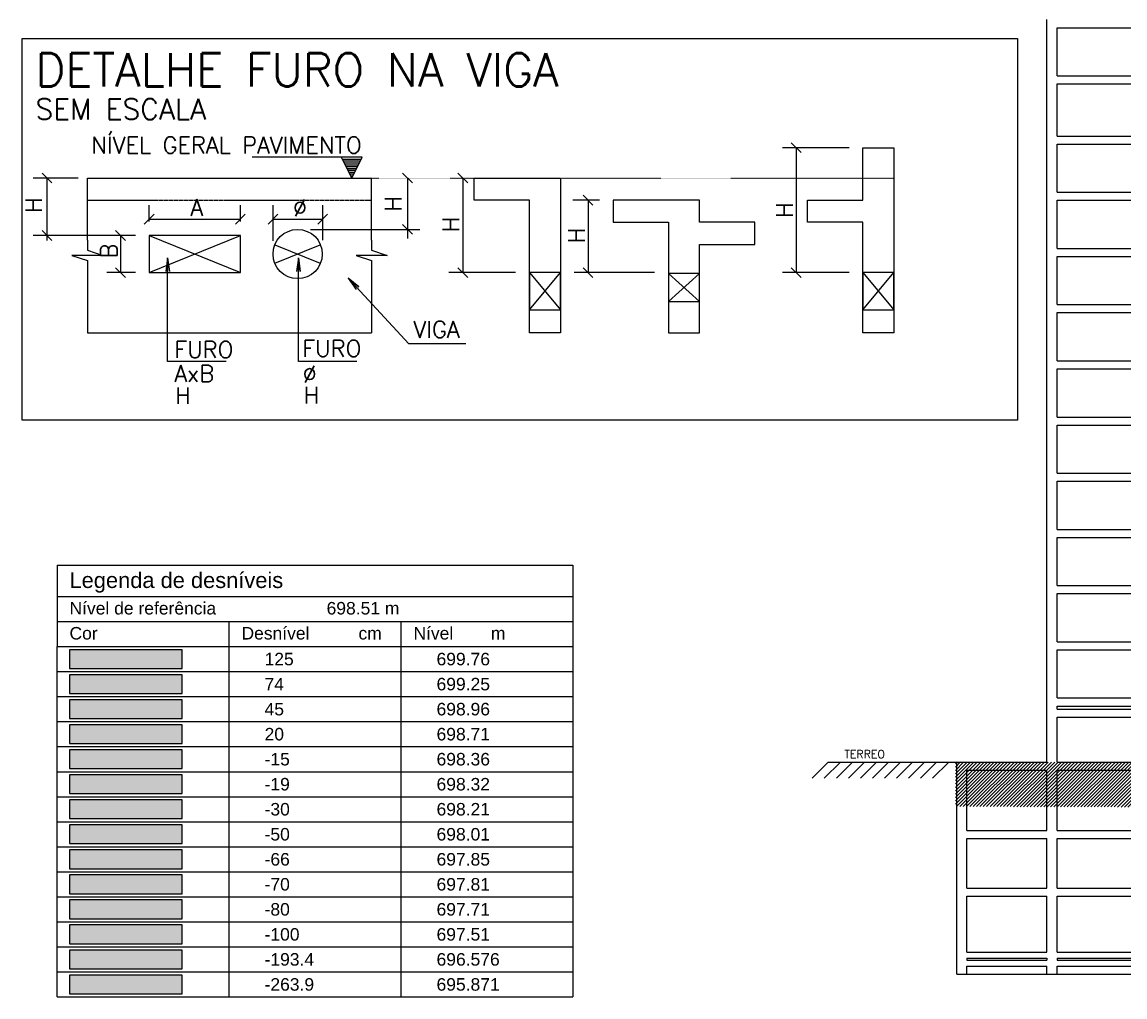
# Model space of a CAD drawing. Extents: x 37185 to 43130, y -8135 to -3930.
# Drawn here: x 40728 to 41610, y -7337 to -6558 of the extents above; entities that cross this region are included whole.
import ezdxf

# ---------------------------------------------------------------- set-up
doc = ezdxf.new("R2010")
doc.units = 0
doc.header["$MEASUREMENT"] = 0
doc.linetypes.add('ESTILO_TQS_0001', pattern=[1, 0.7, -0.3])
doc.linetypes.add('ESTILO_TQS_0002', pattern=[0.4, 0.1, -0.3])
doc.layers.get('0').update_dxf_attribs({"linetype": 'CONTINUOUS'})
for name, color, linetype in [('36', 113, 'CONTINUOUS'), ('37', 4, 'CONTINUOUS'), ('43', 3, 'CONTINUOUS'), ('53', 242, 'CONTINUOUS'), ('55', 12, 'CONTINUOUS'), ('56', 51, 'CONTINUOUS'), ('57', 252, 'CONTINUOUS'), ('58', 220, 'CONTINUOUS'), ('59', 183, 'CONTINUOUS'), ('60', 253, 'CONTINUOUS'), ('61', 253, 'CONTINUOUS'), ('62', 153, 'CONTINUOUS'), ('63', 30, 'CONTINUOUS'), ('64', 122, 'CONTINUOUS'), ('65', 131, 'CONTINUOUS'), ('66', 231, 'CONTINUOUS'), ('75', 9, 'CONTINUOUS'), ('76', 3, 'CONTINUOUS')]:
    doc.layers.add(name, color=color, linetype=linetype)
doc.layers.add('WP_ANOTAÇÃO GERAL', color=2, linetype='CONTINUOUS', lineweight=13)
doc.styles.get("Standard").update_dxf_attribs({"font": 'ROMANS.SHX'})
doc.styles.add('TQS_ARIAL', font='arial.ttf')

# ---------------------------------------------------------------- blocks, each defined once
blk = doc.blocks.new('CT_GEN_LO')
for p, q in [((31953.98, -11232.82), (31953.98, -11226.98)), ((31953.98, -11267.81), (31953.98, -11232.82)), ((31961.27, -11232.82), (32019.59, -11232.82)), ((31961.27, -11267.81), (31961.27, -11232.82)), ((31953.98, -11273.64), (31953.98, -11267.81)), ((31961.27, -11267.81), (32019.59, -11267.81)), ((31953.98, -11311.55), (31953.98, -11273.64)), ((31961.27, -11273.64), (32019.59, -11273.64)), ((31961.27, -11311.55), (31961.27, -11273.64)), ((31953.98, -11317.38), (31953.98, -11311.55)), ((31953.98, -11352.37), (31953.98, -11317.38)), ((31961.27, -11311.55), (32019.59, -11311.55)), ((31961.27, -11317.38), (32019.59, -11317.38)), ((31961.27, -11352.37), (31961.27, -11317.38)), ((31953.98, -11358.2), (31953.98, -11352.37)), ((31953.98, -11393.2), (31953.98, -11358.2)), ((31961.27, -11352.37), (32019.59, -11352.37)), ((31961.27, -11358.2), (32019.59, -11358.2)), ((31961.27, -11393.2), (31961.27, -11358.2)), ((31953.98, -11399.03), (31953.98, -11393.2)), ((31953.98, -11434.02), (31953.98, -11399.03)), ((31961.27, -11393.2), (32019.59, -11393.2)), ((31961.27, -11399.03), (32019.59, -11399.03)), ((31961.27, -11434.02), (31961.27, -11399.03)), ((31953.98, -11439.85), (31953.98, -11434.02)), ((31961.27, -11434.02), (32019.59, -11434.02)), ((31953.98, -11474.84), (31953.98, -11439.85)), ((31961.27, -11439.85), (32019.59, -11439.85)), ((31961.27, -11474.84), (31961.27, -11439.85)), ((31953.98, -11480.68), (31953.98, -11474.84)), ((31961.27, -11474.84), (32019.59, -11474.84)), ((31953.98, -11515.67), (31953.98, -11480.68)), ((31961.27, -11480.68), (32019.59, -11480.68)), ((31961.27, -11515.67), (31961.27, -11480.68)), ((31953.98, -11521.5), (31953.98, -11515.67)), ((31961.27, -11515.67), (32019.59, -11515.67)), ((31953.98, -11556.49), (31953.98, -11521.5)), ((31961.27, -11521.5), (32019.59, -11521.5)), ((31961.27, -11556.49), (31961.27, -11521.5)), ((31953.98, -11562.32), (31953.98, -11556.49)), ((31961.27, -11556.49), (32019.59, -11556.49)), ((31953.98, -11597.32), (31953.98, -11562.32)), ((31961.27, -11562.32), (32019.59, -11562.32)), ((31961.27, -11597.32), (31961.27, -11562.32)), ((31953.98, -11603.15), (31953.98, -11597.32)), ((31961.27, -11597.32), (32019.59, -11597.32)), ((31953.98, -11638.14), (31953.98, -11603.15)), ((31961.27, -11603.15), (32019.59, -11603.15)), ((31961.27, -11638.14), (31961.27, -11603.15)), ((31953.98, -11643.97), (31953.98, -11638.14)), ((31961.27, -11638.14), (32019.59, -11638.14)), ((31953.98, -11678.96), (31953.98, -11643.97)), ((31961.27, -11643.97), (32019.59, -11643.97)), ((31961.27, -11678.96), (31961.27, -11643.97)), ((31953.98, -11684.8), (31953.98, -11678.96)), ((31961.27, -11678.96), (32019.59, -11678.96)), ((31953.98, -11719.79), (31953.98, -11684.8)), ((31961.27, -11684.8), (32019.59, -11684.8)), ((31961.27, -11719.79), (31961.27, -11684.8)), ((31953.98, -11725.62), (31953.98, -11719.79)), ((31953.98, -11727.81), (31953.98, -11725.62)), ((31961.27, -11719.79), (32019.59, -11719.79)), ((31961.27, -11725.62), (32019.59, -11725.62)), ((31961.27, -11727.81), (31961.27, -11725.62)), ((31953.98, -11733.64), (31953.98, -11727.81)), ((31953.98, -11766.44), (31953.98, -11733.64)), ((31961.27, -11727.81), (32019.59, -11727.81)), ((31961.27, -11733.64), (32019.59, -11733.64)), ((31961.27, -11766.44), (31961.27, -11733.64)), ((31795.06, -11766.44), (31783.39, -11778.11)), ((31803.81, -11766.44), (31792.14, -11778.11)), ((31795.06, -11766.44), (31888.37, -11766.44)), ((31812.55, -11766.44), (31800.89, -11778.11)), ((31821.3, -11766.44), (31809.64, -11778.11)), ((31830.05, -11766.44), (31818.39, -11778.11)), ((31838.8, -11766.44), (31827.13, -11778.11)), ((31847.55, -11766.44), (31835.88, -11778.11)), ((31856.29, -11766.44), (31844.63, -11778.11)), ((31865.04, -11766.44), (31853.38, -11778.11)), ((31873.79, -11766.44), (31862.13, -11778.11)), ((31882.54, -11766.44), (31870.87, -11778.11)), ((31888.37, -11816.02), (31888.37, -11766.44)), ((31888.37, -11766.44), (31895.66, -11766.44)), ((31895.66, -11766.44), (31953.98, -11766.44)), ((31961.27, -11766.44), (32019.59, -11766.44)), ((31895.66, -11772.28), (31953.98, -11772.28)), ((31895.66, -11816.02), (31895.66, -11772.28)), ((31953.98, -11816.02), (31953.98, -11772.28)), ((31953.98, -11816.02), (31953.98, -11772.28)), ((31961.27, -11772.28), (32019.59, -11772.28)), ((31961.27, -11816.02), (31961.27, -11772.28)), ((31888.37, -11858.01), (31888.37, -11816.02)), ((31895.66, -11816.02), (31953.98, -11816.02)), ((31895.66, -11821.85), (31953.98, -11821.85)), ((31895.66, -11858.01), (31895.66, -11821.85)), ((31953.98, -11858.01), (31953.98, -11821.85)), ((31953.98, -11858.01), (31953.98, -11821.85)), ((31961.27, -11816.02), (32019.59, -11816.02)), ((31961.27, -11821.85), (32019.59, -11821.85)), ((31961.27, -11858.01), (31961.27, -11821.85)), ((31888.37, -11904.37), (31888.37, -11858.01)), ((31895.66, -11858.01), (31953.98, -11858.01)), ((31895.66, -11863.84), (31953.98, -11863.84)), ((31895.66, -11904.37), (31895.66, -11863.84)), ((31953.98, -11904.37), (31953.98, -11863.84)), ((31953.98, -11904.37), (31953.98, -11863.84)), ((31961.27, -11858.01), (32019.59, -11858.01)), ((31961.27, -11863.84), (32019.59, -11863.84)), ((31961.27, -11904.37), (31961.27, -11863.84)), ((31888.37, -11908.75), (31888.37, -11904.37)), ((31888.37, -11920.41), (31888.37, -11908.75)), ((31895.66, -11904.37), (31953.98, -11904.37)), ((31895.66, -11908.75), (31953.98, -11908.75)), ((31895.66, -11908.75), (31895.66, -11910.2)), ((31895.66, -11910.2), (31953.98, -11910.2)), ((31953.98, -11908.75), (31953.98, -11910.2)), ((31953.98, -11908.75), (31953.98, -11910.2)), ((31961.27, -11904.37), (32019.59, -11904.37)), ((31961.27, -11908.75), (32019.59, -11908.75)), ((31961.27, -11908.75), (31961.27, -11910.2)), ((31961.27, -11910.2), (32019.59, -11910.2)), ((31895.66, -11914.58), (31953.98, -11914.58)), ((31895.66, -11920.41), (31895.66, -11914.58)), ((31953.98, -11920.41), (31953.98, -11914.58)), ((31953.98, -11920.41), (31953.98, -11914.58)), ((31961.27, -11914.58), (32019.59, -11914.58)), ((31961.27, -11920.41), (31961.27, -11914.58)), ((31888.37, -11920.41), (32282.03, -11920.41)), ((31895.66, -11920.41), (31953.98, -11920.41)), ((31961.27, -11920.41), (32019.59, -11920.41))]:
    blk.add_line(p, q)
blk.add_text('TERREO', height=5.832).set_placement((31806.72, -11763.53))

msp = doc.modelspace()

# ---------------------------------------------------------------- hatches: boundary and pattern name
at = {"layer": 'WP_ANOTAÇÃO GERAL'}
h = msp.add_hatch(dxfattribs=at)
h.set_pattern_fill('ANSI31', color=240, scale=0.6, style=0)
h.set_pattern_definition([(45, (16869.046, -2566.3599), (-1.34703842, 1.34703842), [])])
h.paths.add_polyline_path([(41474.59146, -7185.29399), (41908.69682, -7186.66958), (41908.69682, -7150.08726), (41474.59146, -7149.73182)])

# ---------------------------------------------------------------- linework, layer by layer
at = {"layer": '36', "linetype": 'Continuous'}
for p, q in [((40756.33774, -6992.48396), (40756.33774, -7057.48396)), ((40756.33774, -7077.48396), (40756.33774, -7057.48396)), ((40756.33774, -7097.48396), (40756.33774, -7077.48396)), ((40756.33774, -7117.48396), (40756.33774, -7097.48396)), ((40756.33774, -7137.48396), (40756.33774, -7117.48396)), ((40756.33774, -7157.48396), (40756.33774, -7137.48396)), ((40756.33774, -7177.48396), (40756.33774, -7157.48396)), ((40756.33774, -7197.48396), (40756.33774, -7177.48396)), ((40756.33774, -7217.48396), (40756.33774, -7197.48396)), ((40756.33774, -7237.48396), (40756.33774, -7217.48396)), ((40756.33774, -7257.48396), (40756.33774, -7237.48396)), ((40756.33774, -7277.48396), (40756.33774, -7257.48396)), ((40756.33774, -7297.48396), (40756.33774, -7277.48396)), ((40756.33774, -7317.48396), (40756.33774, -7297.48396)), ((40756.33774, -7337.48396), (40756.33774, -7317.48396))]:
    msp.add_line(p, q, dxfattribs=at)
at = {"layer": '36', "color": 2, "linetype": 'Continuous'}
for p, q in [((40756.33774, -6992.48396), (41168.83774, -6992.48396)), ((41168.83774, -6992.48396), (41168.83774, -7017.48396)), ((40756.33774, -7017.48396), (41168.83774, -7017.48396)), ((41168.83774, -7017.48396), (41168.83774, -7037.48396)), ((40756.33774, -7037.48396), (41168.83774, -7037.48396)), ((40893.83774, -7037.48396), (40893.83774, -7057.48396)), ((41031.33774, -7037.48396), (41031.33774, -7057.48396)), ((41168.83774, -7037.48396), (41168.83774, -7057.48396)), ((40756.33774, -7057.48396), (41168.83774, -7057.48396)), ((40893.83774, -7057.48396), (40893.83774, -7077.48396)), ((41031.33774, -7057.48396), (41031.33774, -7077.48396)), ((41168.83774, -7057.48396), (41168.83774, -7077.48396)), ((40756.33774, -7077.48396), (41168.83774, -7077.48396)), ((40893.83774, -7077.48396), (40893.83774, -7097.48396)), ((41031.33774, -7077.48396), (41031.33774, -7097.48396)), ((41168.83774, -7077.48396), (41168.83774, -7097.48396)), ((40756.33774, -7097.48396), (41168.83774, -7097.48396)), ((40893.83774, -7097.48396), (40893.83774, -7117.48396)), ((41031.33774, -7097.48396), (41031.33774, -7117.48396)), ((41168.83774, -7097.48396), (41168.83774, -7117.48396)), ((40756.33774, -7117.48396), (41168.83774, -7117.48396)), ((40893.83774, -7117.48396), (40893.83774, -7137.48396)), ((41031.33774, -7117.48396), (41031.33774, -7137.48396)), ((41168.83774, -7117.48396), (41168.83774, -7137.48396)), ((40756.33774, -7137.48396), (41168.83774, -7137.48396)), ((40893.83774, -7137.48396), (40893.83774, -7157.48396)), ((41031.33774, -7137.48396), (41031.33774, -7157.48396)), ((41168.83774, -7137.48396), (41168.83774, -7157.48396)), ((40756.33774, -7157.48396), (41168.83774, -7157.48396)), ((40893.83774, -7157.48396), (40893.83774, -7177.48396)), ((41031.33774, -7157.48396), (41031.33774, -7177.48396)), ((41168.83774, -7157.48396), (41168.83774, -7177.48396)), ((40756.33774, -7177.48396), (41168.83774, -7177.48396)), ((40893.83774, -7177.48396), (40893.83774, -7197.48396)), ((41031.33774, -7177.48396), (41031.33774, -7197.48396)), ((41168.83774, -7177.48396), (41168.83774, -7197.48396)), ((40756.33774, -7197.48396), (41168.83774, -7197.48396)), ((40893.83774, -7197.48396), (40893.83774, -7217.48396)), ((41031.33774, -7197.48396), (41031.33774, -7217.48396)), ((41168.83774, -7197.48396), (41168.83774, -7217.48396)), ((40756.33774, -7217.48396), (41168.83774, -7217.48396)), ((40893.83774, -7217.48396), (40893.83774, -7237.48396)), ((41031.33774, -7217.48396), (41031.33774, -7237.48396)), ((41168.83774, -7217.48396), (41168.83774, -7237.48396)), ((40756.33774, -7237.48396), (41168.83774, -7237.48396)), ((40893.83774, -7237.48396), (40893.83774, -7257.48396)), ((41031.33774, -7237.48396), (41031.33774, -7257.48396)), ((41168.83774, -7237.48396), (41168.83774, -7257.48396)), ((40756.33774, -7257.48396), (41168.83774, -7257.48396)), ((40893.83774, -7257.48396), (40893.83774, -7277.48396)), ((41031.33774, -7257.48396), (41031.33774, -7277.48396)), ((41168.83774, -7257.48396), (41168.83774, -7277.48396)), ((40756.33774, -7277.48396), (41168.83774, -7277.48396)), ((40893.83774, -7277.48396), (40893.83774, -7297.48396)), ((41031.33774, -7277.48396), (41031.33774, -7297.48396)), ((41168.83774, -7277.48396), (41168.83774, -7297.48396)), ((40756.33774, -7297.48396), (41168.83774, -7297.48396)), ((40893.83774, -7297.48396), (40893.83774, -7317.48396)), ((41031.33774, -7297.48396), (41031.33774, -7317.48396)), ((41168.83774, -7297.48396), (41168.83774, -7317.48396)), ((40756.33774, -7317.48396), (41168.83774, -7317.48396)), ((40893.83774, -7317.48396), (40893.83774, -7337.48396)), ((41031.33774, -7317.48396), (41031.33774, -7337.48396)), ((41168.83774, -7317.48396), (41168.83774, -7337.48396)), ((40756.33774, -7337.48396), (41168.83774, -7337.48396))]:
    msp.add_line(p, q, dxfattribs=at)
at = {"layer": '36', "linetype": 'Continuous'}
for points in [[(40766.33774, -7074.98396), (40856.33774, -7074.98396), (40856.33774, -7059.98396), (40766.33774, -7059.98396), (40766.33774, -7074.98396)], [(40766.33774, -7094.98396), (40856.33774, -7094.98396), (40856.33774, -7079.98396), (40766.33774, -7079.98396), (40766.33774, -7094.98396)], [(40766.33774, -7114.98396), (40856.33774, -7114.98396), (40856.33774, -7099.98396), (40766.33774, -7099.98396), (40766.33774, -7114.98396)], [(40766.33774, -7134.98396), (40856.33774, -7134.98396), (40856.33774, -7119.98396), (40766.33774, -7119.98396), (40766.33774, -7134.98396)], [(40766.33774, -7154.98396), (40856.33774, -7154.98396), (40856.33774, -7139.98396), (40766.33774, -7139.98396), (40766.33774, -7154.98396)], [(40766.33774, -7174.98396), (40856.33774, -7174.98396), (40856.33774, -7159.98396), (40766.33774, -7159.98396), (40766.33774, -7174.98396)], [(40766.33774, -7194.98396), (40856.33774, -7194.98396), (40856.33774, -7179.98396), (40766.33774, -7179.98396), (40766.33774, -7194.98396)], [(40766.33774, -7214.98396), (40856.33774, -7214.98396), (40856.33774, -7199.98396), (40766.33774, -7199.98396), (40766.33774, -7214.98396)], [(40766.33774, -7234.98396), (40856.33774, -7234.98396), (40856.33774, -7219.98396), (40766.33774, -7219.98396), (40766.33774, -7234.98396)], [(40766.33774, -7254.98396), (40856.33774, -7254.98396), (40856.33774, -7239.98396), (40766.33774, -7239.98396), (40766.33774, -7254.98396)], [(40766.33774, -7274.98396), (40856.33774, -7274.98396), (40856.33774, -7259.98396), (40766.33774, -7259.98396), (40766.33774, -7274.98396)], [(40766.33774, -7274.98396), (40856.33774, -7274.98396), (40856.33774, -7259.98396), (40766.33774, -7259.98396), (40766.33774, -7274.98396)], [(40766.33774, -7294.98396), (40856.33774, -7294.98396), (40856.33774, -7279.98396), (40766.33774, -7279.98396), (40766.33774, -7294.98396)], [(40766.33774, -7294.98396), (40856.33774, -7294.98396), (40856.33774, -7279.98396), (40766.33774, -7279.98396), (40766.33774, -7294.98396)], [(40766.33774, -7314.98396), (40856.33774, -7314.98396), (40856.33774, -7299.98396), (40766.33774, -7299.98396), (40766.33774, -7314.98396)], [(40766.33774, -7334.98396), (40856.33774, -7334.98396), (40856.33774, -7319.98396), (40766.33774, -7319.98396), (40766.33774, -7334.98396)]]:
    msp.add_lwpolyline(points, dxfattribs=at)
at = {"layer": '36', "color": 90, "linetype": 'Continuous'}
for points in [[(40766.33774, -7274.98396), (40856.33774, -7274.98396), (40856.33774, -7259.98396)], [(40766.33774, -7274.98396), (40856.33774, -7259.98396), (40766.33774, -7259.98396)]]:
    msp.add_solid(points, dxfattribs=at)
at = {"layer": '36', "linetype": 'Continuous'}
for points in [[(40766.33774, -7274.98396), (40766.33774, -7259.98396), (40766.33774, -7274.98396)], [(40766.33774, -7294.98396), (40856.33774, -7294.98396), (40856.33774, -7279.98396)], [(40766.33774, -7294.98396), (40856.33774, -7279.98396), (40766.33774, -7279.98396)], [(40766.33774, -7294.98396), (40766.33774, -7279.98396), (40766.33774, -7294.98396)]]:
    msp.add_solid(points, dxfattribs=at)
at = {"layer": '37', "linetype": 'Continuous'}
for p, q in [((40780.62103, -6683.07412), (41007.91492, -6683.07412)), ((40780.62103, -6732.58952), (40780.62103, -6683.07412)), ((41007.91492, -6732.58952), (41007.91492, -6683.07412)), ((40780.62103, -6757.34722), (40780.62103, -6806.86268)), ((41007.91492, -6757.34722), (41007.91492, -6806.86268)), ((40780.62103, -6806.86268), (41007.91492, -6806.86268))]:
    msp.add_line(p, q, dxfattribs=at)
at = {"layer": '37', "linetype": 'ESTILO_TQS_0001'}
msp.add_line((40780.62103, -6700.7582), (41007.91492, -6700.7582), dxfattribs=at)
at = {"layer": '37', "linetype": 'Continuous'}
for points in [[(41425.3853, -6806.86268), (41400.6276, -6806.86268), (41400.6276, -6718.44228), (41356.4174, -6718.44228), (41356.4174, -6700.7582), (41400.6276, -6700.7582), (41400.6276, -6658.81259), (41425.3853, -6658.81259), (41425.3853, -6806.86268)], [(41158.80575, -6806.86268), (41134.04805, -6806.86268), (41134.04805, -6700.7582), (41089.83785, -6700.7582), (41089.83785, -6683.07412), (41134.04805, -6683.07412), (41158.80575, -6683.07412), (41158.80575, -6806.86268)], [(41201.02252, -6700.7582), (41201.02252, -6718.44228), (41245.23273, -6718.44228), (41245.23273, -6806.86268), (41269.99042, -6806.86268), (41269.99042, -6736.12636), (41314.20063, -6736.12636), (41314.20063, -6718.44228), (41269.99042, -6718.44228), (41269.99042, -6700.7582), (41201.02252, -6700.7582)], [(40780.62103, -6732.58952), (40780.62103, -6740.84215), (40792.99984, -6744.9684), (40768.24215, -6744.9684), (40780.62103, -6749.09472), (40780.62103, -6757.34722)], [(41007.91492, -6732.58952), (41007.91492, -6740.84215), (41020.29374, -6744.9684), (40995.53604, -6744.9684), (41007.91492, -6749.09472), (41007.91492, -6757.34722)]]:
    msp.add_lwpolyline(points, dxfattribs=at)
at = {"layer": '43', "linetype": 'Continuous'}
for p, q in [((41007.91492, -6683.07412), (41007.91492, -6683.07412)), ((40830.0599, -6728.96408), (40830.0599, -6728.96408)), ((40830.0599, -6728.96408), (40830.0599, -6728.96408)), ((40902.95146, -6728.96408), (40902.95146, -6728.96408)), ((40929.07266, -6744.42038), (40929.07266, -6744.42038)), ((40968.75003, -6743.80909), (40968.75003, -6743.80909)), ((40830.0599, -6758.65402), (40830.0599, -6758.65402)), ((40830.0599, -6758.65402), (40830.0599, -6758.65402)), ((40949.35032, -6763.48295), (40949.35032, -6763.48295))]:
    msp.add_line(p, q, dxfattribs=at)
at = {"layer": '53', "linetype": 'Continuous'}
for p, q in [((40830.0599, -6758.65402), (40902.95146, -6728.96408)), ((40830.0599, -6728.96408), (40902.95146, -6758.65402)), ((40930.50765, -6736.3954), (40966.7889, -6751.17336)), ((40930.50771, -6751.22277), (40966.78897, -6736.44474)), ((41134.04805, -6788.34396), (41158.80575, -6758.65402)), ((41134.04805, -6758.65402), (41158.80575, -6788.34396)), ((41245.23273, -6781.75382), (41269.99042, -6759.22616)), ((41245.23273, -6759.22616), (41269.99042, -6781.75382)), ((41400.6276, -6788.34396), (41425.3853, -6758.65402)), ((41400.6276, -6758.65402), (41425.3853, -6788.34396))]:
    msp.add_line(p, q, dxfattribs=at)
for points in [[(40830.0599, -6728.96408), (40830.0599, -6758.65402), (40902.95146, -6758.65402), (40902.95146, -6728.96408), (40830.0599, -6728.96408)], [(41134.04805, -6758.65402), (41134.04805, -6788.34396), (41158.80575, -6788.34396), (41158.80575, -6758.65402), (41134.04805, -6758.65402)], [(41245.23273, -6759.22616), (41245.23273, -6781.75382), (41269.99042, -6781.75382), (41269.99042, -6759.22616), (41245.23273, -6759.22616)], [(41400.6276, -6758.65402), (41400.6276, -6788.34396), (41425.3853, -6788.34396), (41425.3853, -6758.65402), (41400.6276, -6758.65402)]]:
    msp.add_lwpolyline(points, dxfattribs=at)
msp.add_circle((40948.70885, -6743.80909), 19.67651, dxfattribs=at)
at = {"layer": '56', "linetype": 'Continuous'}
msp.add_lwpolyline([(40766.33774, -7074.98396), (40856.33774, -7074.98396), (40856.33774, -7059.98396), (40766.33774, -7059.98396), (40766.33774, -7074.98396)], dxfattribs=at)
for points in [[(40766.33774, -7074.98396), (40856.33774, -7074.98396), (40856.33774, -7059.98396)], [(40766.33774, -7074.98396), (40856.33774, -7059.98396), (40766.33774, -7059.98396)], [(40766.33774, -7074.98396), (40766.33774, -7059.98396), (40766.33774, -7074.98396)]]:
    msp.add_solid(points, dxfattribs=at)
at = {"layer": '57', "linetype": 'Continuous'}
msp.add_lwpolyline([(40766.33774, -7094.98396), (40856.33774, -7094.98396), (40856.33774, -7079.98396), (40766.33774, -7079.98396), (40766.33774, -7094.98396)], dxfattribs=at)
for points in [[(40766.33774, -7094.98396), (40856.33774, -7094.98396), (40856.33774, -7079.98396)], [(40766.33774, -7094.98396), (40856.33774, -7079.98396), (40766.33774, -7079.98396)], [(40766.33774, -7094.98396), (40766.33774, -7079.98396), (40766.33774, -7094.98396)]]:
    msp.add_solid(points, dxfattribs=at)
at = {"layer": '58', "linetype": 'Continuous'}
msp.add_lwpolyline([(40766.33774, -7114.98396), (40856.33774, -7114.98396), (40856.33774, -7099.98396), (40766.33774, -7099.98396), (40766.33774, -7114.98396)], dxfattribs=at)
for points in [[(40766.33774, -7114.98396), (40856.33774, -7114.98396), (40856.33774, -7099.98396)], [(40766.33774, -7114.98396), (40856.33774, -7099.98396), (40766.33774, -7099.98396)], [(40766.33774, -7114.98396), (40766.33774, -7099.98396), (40766.33774, -7114.98396)]]:
    msp.add_solid(points, dxfattribs=at)
at = {"layer": '59', "linetype": 'Continuous'}
msp.add_lwpolyline([(40766.33774, -7134.98396), (40856.33774, -7134.98396), (40856.33774, -7119.98396), (40766.33774, -7119.98396), (40766.33774, -7134.98396)], dxfattribs=at)
for points in [[(40766.33774, -7134.98396), (40856.33774, -7134.98396), (40856.33774, -7119.98396)], [(40766.33774, -7134.98396), (40856.33774, -7119.98396), (40766.33774, -7119.98396)], [(40766.33774, -7134.98396), (40766.33774, -7119.98396), (40766.33774, -7134.98396)]]:
    msp.add_solid(points, dxfattribs=at)
at = {"layer": '60', "linetype": 'Continuous'}
msp.add_lwpolyline([(40766.33774, -7154.98396), (40856.33774, -7154.98396), (40856.33774, -7139.98396), (40766.33774, -7139.98396), (40766.33774, -7154.98396)], dxfattribs=at)
for points in [[(40766.33774, -7154.98396), (40856.33774, -7154.98396), (40856.33774, -7139.98396)], [(40766.33774, -7154.98396), (40856.33774, -7139.98396), (40766.33774, -7139.98396)], [(40766.33774, -7154.98396), (40766.33774, -7139.98396), (40766.33774, -7154.98396)]]:
    msp.add_solid(points, dxfattribs=at)
at = {"layer": '61', "linetype": 'Continuous'}
msp.add_lwpolyline([(40766.33774, -7174.98396), (40856.33774, -7174.98396), (40856.33774, -7159.98396), (40766.33774, -7159.98396), (40766.33774, -7174.98396)], dxfattribs=at)
at = {"layer": '61', "color": 11, "linetype": 'Continuous'}
for points in [[(40766.33774, -7174.98396), (40856.33774, -7174.98396), (40856.33774, -7159.98396)], [(40766.33774, -7174.98396), (40856.33774, -7159.98396), (40766.33774, -7159.98396)]]:
    msp.add_solid(points, dxfattribs=at)
at = {"layer": '61', "linetype": 'Continuous'}
msp.add_solid([(40766.33774, -7174.98396), (40766.33774, -7159.98396), (40766.33774, -7174.98396)], dxfattribs=at)
at = {"layer": '62', "linetype": 'Continuous'}
msp.add_lwpolyline([(40766.33774, -7194.98396), (40856.33774, -7194.98396), (40856.33774, -7179.98396), (40766.33774, -7179.98396), (40766.33774, -7194.98396)], dxfattribs=at)
for points in [[(40766.33774, -7194.98396), (40856.33774, -7194.98396), (40856.33774, -7179.98396)], [(40766.33774, -7194.98396), (40856.33774, -7179.98396), (40766.33774, -7179.98396)], [(40766.33774, -7194.98396), (40766.33774, -7179.98396), (40766.33774, -7194.98396)]]:
    msp.add_solid(points, dxfattribs=at)
at = {"layer": '63', "linetype": 'Continuous'}
msp.add_lwpolyline([(40766.33774, -7214.98396), (40856.33774, -7214.98396), (40856.33774, -7199.98396), (40766.33774, -7199.98396), (40766.33774, -7214.98396)], dxfattribs=at)
for points in [[(40766.33774, -7214.98396), (40856.33774, -7214.98396), (40856.33774, -7199.98396)], [(40766.33774, -7214.98396), (40856.33774, -7199.98396), (40766.33774, -7199.98396)], [(40766.33774, -7214.98396), (40766.33774, -7199.98396), (40766.33774, -7214.98396)]]:
    msp.add_solid(points, dxfattribs=at)
at = {"layer": '64', "linetype": 'Continuous'}
msp.add_lwpolyline([(40766.33774, -7234.98396), (40856.33774, -7234.98396), (40856.33774, -7219.98396), (40766.33774, -7219.98396), (40766.33774, -7234.98396)], dxfattribs=at)
for points in [[(40766.33774, -7234.98396), (40856.33774, -7234.98396), (40856.33774, -7219.98396)], [(40766.33774, -7234.98396), (40856.33774, -7219.98396), (40766.33774, -7219.98396)], [(40766.33774, -7234.98396), (40766.33774, -7219.98396), (40766.33774, -7234.98396)]]:
    msp.add_solid(points, dxfattribs=at)
at = {"layer": '65', "linetype": 'Continuous'}
msp.add_lwpolyline([(40766.33774, -7254.98396), (40856.33774, -7254.98396), (40856.33774, -7239.98396), (40766.33774, -7239.98396), (40766.33774, -7254.98396)], dxfattribs=at)
for points in [[(40766.33774, -7254.98396), (40856.33774, -7254.98396), (40856.33774, -7239.98396)], [(40766.33774, -7254.98396), (40856.33774, -7239.98396), (40766.33774, -7239.98396)], [(40766.33774, -7254.98396), (40766.33774, -7239.98396), (40766.33774, -7254.98396)]]:
    msp.add_solid(points, dxfattribs=at)
at = {"layer": '66', "linetype": 'Continuous'}
for points in [[(40766.33774, -7314.98396), (40856.33774, -7314.98396), (40856.33774, -7299.98396), (40766.33774, -7299.98396), (40766.33774, -7314.98396)], [(40766.33774, -7334.98396), (40856.33774, -7334.98396), (40856.33774, -7319.98396), (40766.33774, -7319.98396), (40766.33774, -7334.98396)]]:
    msp.add_lwpolyline(points, dxfattribs=at)
at = {"layer": '66', "color": 12, "linetype": 'Continuous'}
for points in [[(40766.33774, -7314.98396), (40856.33774, -7314.98396), (40856.33774, -7299.98396)], [(40766.33774, -7314.98396), (40856.33774, -7299.98396), (40766.33774, -7299.98396)]]:
    msp.add_solid(points, dxfattribs=at)
at = {"layer": '66', "linetype": 'Continuous'}
for points in [[(40766.33774, -7314.98396), (40766.33774, -7299.98396), (40766.33774, -7314.98396)], [(40766.33774, -7334.98396), (40766.33774, -7319.98396), (40766.33774, -7334.98396)]]:
    msp.add_solid(points, dxfattribs=at)
at = {"layer": '66', "color": 15, "linetype": 'Continuous'}
for points in [[(40766.33774, -7334.98396), (40856.33774, -7334.98396), (40856.33774, -7319.98396)], [(40766.33774, -7334.98396), (40856.33774, -7319.98396), (40766.33774, -7319.98396)]]:
    msp.add_solid(points, dxfattribs=at)
at = {"layer": '75', "linetype": 'Continuous'}
for p, q in [((41343.45057, -6654.90492), (41351.26592, -6662.7202)), ((41389.57508, -6658.81259), (41336.30573, -6658.81259)), ((41347.35831, -6658.81259), (41347.35831, -6758.65402)), ((41000.29334, -6666.49538), (40912.42601, -6666.49538)), ((40992.00397, -6683.07412), (40983.71454, -6666.49538)), ((40984.45382, -6667.97394), (40999.55407, -6667.97394)), ((40985.19309, -6669.45243), (40998.81479, -6669.45243)), ((40985.93237, -6670.93099), (40998.07551, -6670.93099)), ((40986.67165, -6672.40955), (40997.33623, -6672.40955)), ((40987.41093, -6673.88804), (40996.59695, -6673.88811)), ((40992.00397, -6683.07412), (41000.29334, -6666.49538)), ((40773.37333, -6683.07412), (40737.23937, -6683.07412)), ((40744.38421, -6679.16645), (40752.19956, -6686.9818)), ((40748.29188, -6683.07412), (40748.29188, -6733.02559)), ((40988.15021, -6675.3666), (40995.85774, -6675.3666)), ((40988.88949, -6676.84516), (40995.11846, -6676.84516)), ((40989.62877, -6678.32372), (40994.37918, -6678.32365)), ((40990.36805, -6679.80221), (40993.6399, -6679.80221)), ((40991.10726, -6681.28077), (40992.90062, -6681.28077)), ((41032.66082, -6679.16645), (41040.47617, -6686.9818)), ((41036.5685, -6683.07412), (41036.5685, -6731.49596)), ((41076.87102, -6679.16645), (41084.68637, -6686.9818)), ((41080.7787, -6683.07412), (41080.7787, -6758.65402)), ((41189.96994, -6700.7582), (41168.86155, -6700.7582)), ((41177.00318, -6696.85053), (41184.81846, -6704.66581)), ((41180.91085, -6700.7582), (41180.91085, -6758.65402)), ((40830.0599, -6717.9115), (40830.0599, -6704.8759)), ((40902.95146, -6717.9115), (40902.95146, -6704.8759)), ((40929.07266, -6733.36779), (40929.07266, -6704.8759)), ((40968.75003, -6732.7565), (40968.75003, -6704.8759)), ((40826.15216, -6719.83616), (40833.96751, -6712.02081)), ((40830.0599, -6715.92848), (40902.95146, -6715.92848)), ((40899.04378, -6719.83616), (40906.85907, -6712.02081)), ((40925.16492, -6719.83616), (40932.98027, -6712.02081)), ((40929.07266, -6715.92848), (40968.75003, -6715.92848)), ((40964.84242, -6719.83616), (40972.65777, -6712.02081)), ((40744.38421, -6725.05641), (40752.19956, -6732.87169)), ((40803.24007, -6725.05641), (40811.05542, -6732.87176)), ((40959.12016, -6724.14302), (41046.3384, -6724.14302)), ((41032.66082, -6720.23538), (41040.47617, -6728.05066)), ((40819.00732, -6728.96408), (40737.23937, -6728.96408)), ((40819.00732, -6728.96408), (40796.09523, -6728.96408)), ((40807.14775, -6728.96408), (40807.14775, -6758.65402)), ((40819.00732, -6758.65402), (40796.09523, -6758.65402)), ((40803.24007, -6754.74635), (40811.05542, -6762.56163)), ((41122.99547, -6758.65402), (41069.72618, -6758.65402)), ((41076.87102, -6754.74635), (41084.68637, -6762.56163)), ((41234.18014, -6758.65402), (41169.85827, -6758.65402)), ((41177.00318, -6754.74635), (41184.81846, -6762.56163)), ((41389.57508, -6758.65402), (41336.30573, -6758.65402)), ((41343.45057, -6754.74635), (41351.26592, -6762.56163))]:
    msp.add_line(p, q, dxfattribs=at)
at = {"layer": '75', "linetype": 'ESTILO_TQS_0002'}
msp.add_line((41007.91492, -6683.07412), (41425.3853, -6683.07412), dxfattribs=at)
at = {"layer": '75', "linetype": 'Continuous'}
for points in [[(40728.39733, -6571.68082), (41524.18094, -6571.68082), (41524.18094, -6876.64235), (40728.39733, -6876.64235), (40728.39733, -6571.68082)], [(40891.4722, -6829.57324), (40844.80835, -6829.57324), (40844.80835, -6746.76116), (40846.25096, -6757.71911), (40844.80835, -6746.76116), (40843.36567, -6757.71911)], [(40996.01417, -6829.57324), (40949.35032, -6829.57324), (40949.35032, -6746.76116), (40950.793, -6757.71911), (40949.35032, -6746.76116), (40947.9077, -6757.71911)], [(41083.20138, -6815.45916), (41037.73013, -6815.45916), (40989.25455, -6763.06277), (40997.75521, -6770.12665), (40989.25455, -6763.06277), (40995.6373, -6772.08612)]]:
    msp.add_lwpolyline(points, dxfattribs=at)

# ---------------------------------------------------------------- block references
at = {"layer": '55', "color": 12, "linetype": 'Continuous', "xscale": 1.1, "yscale": 1.1, "zscale": 1.1}
msp.add_blockref('CT_GEN_LO', (6398.46407, 5793.17928), dxfattribs=at)

# ---------------------------------------------------------------- texts
at = {"layer": '36', "linetype": 'Continuous'}
msp.add_text('SEM ESCALA', height=16.578809, dxfattribs=at).set_placement((40739.10023, -6636.2844))
at = {"layer": '36', "color": 2, "linetype": 'Continuous', "style": 'TQS_ARIAL'}
for s, height, p in [('Legenda de desníveis', 12.5, (40766.33774, -7010.68701)), ('Nível de referência', 10, (40766.33774, -7031.85896)), ('698.51 m', 10, (40971.88259, -7031.85896)), ('Cor', 10, (40766.33774, -7051.85896)), ('Desnível', 10, (40903.83774, -7051.85896)), ('cm', 10, (40997.37404, -7051.85896)), ('Nível', 10, (41041.33774, -7051.85896)), ('m', 10, (41103.24954, -7051.85896)), ('125', 10, (40922.29669, -7072.48396)), ('699.76', 10, (41059.79669, -7072.48396)), ('74', 10, (40922.29669, -7092.48396)), ('699.25', 10, (41059.79669, -7092.48396)), ('45', 10, (40922.29669, -7112.48396)), ('698.96', 10, (41059.79669, -7112.48396)), ('20', 10, (40922.29669, -7132.48396)), ('698.71', 10, (41059.79669, -7132.48396)), ('698.36', 10, (41059.79669, -7152.48396)), ('-15', 10, (40922.29669, -7152.48396)), ('-19', 10, (40922.29669, -7172.48396)), ('698.32', 10, (41059.79669, -7172.48396)), ('-30', 10, (40922.29669, -7192.48396)), ('698.21', 10, (41059.79669, -7192.48396)), ('-50', 10, (40922.29669, -7212.48396)), ('698.01', 10, (41059.79669, -7212.48396)), ('-66', 10, (40922.29669, -7232.48396)), ('697.85', 10, (41059.79669, -7232.48396)), ('-70', 10, (40922.29669, -7252.48396)), ('697.81', 10, (41059.79669, -7252.48396)), ('-80', 10, (40922.29669, -7272.48396)), ('697.71', 10, (41059.79669, -7272.48396)), ('-100', 10, (40922.29669, -7292.48396)), ('697.51', 10, (41059.79669, -7292.48396)), ('-193.4', 10, (40922.29669, -7312.48396)), ('696.576', 10, (41059.79669, -7312.48396)), ('-263.9', 10, (40922.29669, -7332.48396)), ('695.871', 10, (41059.79669, -7332.48396))]:
    msp.add_text(s, height=height, dxfattribs=at).set_placement(p)
at = {"layer": '75', "linetype": 'Continuous'}
for s, height, p in [('NÍVEL GERAL PAVIMENTO', 13.2630603, (40783.89467, -6663.40616)), ('A', 13.26306, (40862.96884, -6713.27588)), ('%%c', 13.26306, (40944.93871, -6713.41329)), ('VIGA', 13.26306, (41041.38024, -6810.69138)), ('FURO', 13.26306, (40850.17137, -6826.76043)), ('FURO', 13.26306, (40952.49146, -6825.86657)), ('AxB', 13.26306, (40850.19803, -6845.97963)), ('%%c', 13.26306, (40952.65134, -6846.39271)), ('H', 13.26306, (40850.81019, -6863.5972)), ('H', 13.26306, (40953.50117, -6863.25793))]:
    msp.add_text(s, height=height, dxfattribs=at).set_placement(p)
for s, p in [('H', (40744.32795, -6711.08579)), ('H', (41031.72966, -6710.0467)), ('H', (41344.70564, -6714.90179)), ('H', (41077.87722, -6726.39159)), ('H', (41178.25825, -6735.14344)), ('B', (40804.49515, -6747.34586))]:
    msp.add_text(s, height=13.26306, rotation=90, dxfattribs=at).set_placement(p)
at = {"layer": '76', "linetype": 'Continuous'}
msp.add_text('DETALHE FURO NA VIGA', height=26.5261205, dxfattribs=at).set_placement((40739.14506, -6609.81153))

doc.saveas('drawing.dxf')
